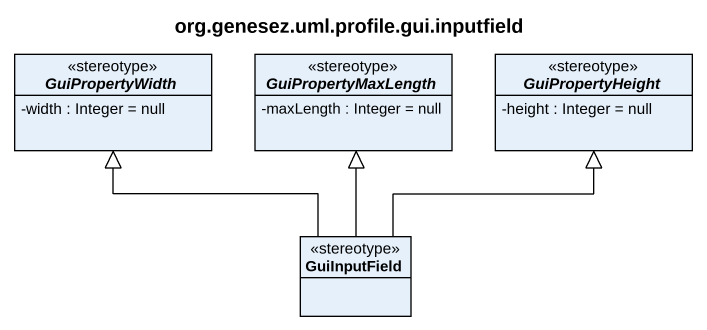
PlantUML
@startuml
title org.genesez.uml.profile.gui.inputfield
hide circle
hide empty members
skinparam classAttributeIconSize 0
abstract class GuiPropertyWidth <<stereotype>> {
  -width : Integer = null
}
abstract class GuiPropertyMaxLength <<stereotype>> {
  -maxLength : Integer = null
}
abstract class GuiPropertyHeight <<stereotype>> {
  -height : Integer = null
}
class GuiInputField <<stereotype>>
GuiInputField -up-|> GuiPropertyWidth
GuiInputField -up-|> GuiPropertyMaxLength
GuiInputField -up-|> GuiPropertyHeight
@enduml
